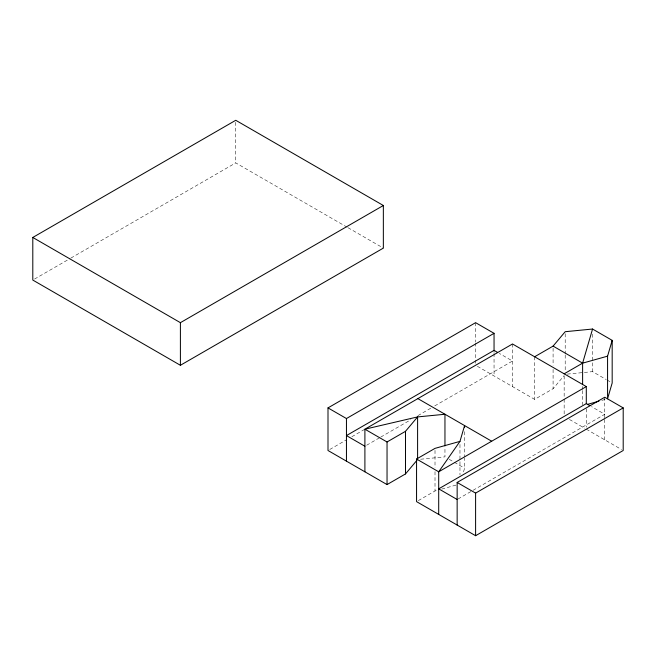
<?xml version="1.0" encoding="UTF-8"?>
<svg xmlns="http://www.w3.org/2000/svg" width="656" height="656" viewBox="0 0 656 656"><rect width="100%" height="100%" fill="white"/><g stroke="black" fill="none" stroke-linecap="round" stroke-linejoin="round"><path stroke-width="0.49" stroke-dasharray="3.28 2.46" d="M463.497 471.902L464.579 468.187L464.579 458.044M477.355 366.294L534.64 399.373L553.09 388.713L563.922 375.822M34.571 279.046L70.02 258.579M70.905 258.062L235.75 162.893L347.114 227.189M329.771 449.475L346.557 439.782M351.862 436.724L364.236 429.573M366.671 445.219L379.922 437.56M380.808 437.052L410.861 419.701M417.929 415.617L431.189 407.966M434.723 405.925L512.5 361.021L499.323 353.412M418.315 500.61L435.01 490.975L437.888 490.171M458.036 498.986L472.172 490.819M473.058 490.311L604.75 414.28L591.573 406.671M601.814 400.381L605.652 399.307M441.734 489.097L456.133 485.063M567.227 374.109L592.557 371.649L606.21 379.521M420.644 459.225L444.957 456.863L444.957 446.72M348 227.698L383.35 248.107M607.062 380.021L611.326 382.481M569.474 419.479L584.529 428.171M586.3 429.196L621.445 449.483M449.229 459.323L453.493 461.783M454.346 462.275L464.579 468.187M604.75 397.241L604.75 418.372M604.75 419.397L604.75 439.848M592.557 334.109L592.557 371.649M586.3 408.745L586.3 427.146M582.61 386.482L582.61 389.525M582.61 390.541L582.61 404.744M565.201 333.724L565.201 354.019M565.201 355.027L565.201 371.263M564.16 375.831L564.16 398.151M564.16 399.168L564.16 414.387M553.09 348.139L553.09 365.384M553.09 369.443L553.09 388.713M534.64 356.757L534.64 399.373M512.5 343.982L512.5 386.589M494.05 350.37L494.05 352.411M494.05 353.436L494.05 375.937M475.6 322.67L475.6 341.948M475.6 342.965L475.6 359.193M475.6 360.21L475.6 363.252M464.579 431.664L464.579 457.027M459.971 444.415L459.971 460.651M459.971 461.668L459.971 474.854M435.01 450.393L435.01 467.646M435.01 471.697L435.01 490.975M235.75 122.311L235.75 162.893"/><path stroke-width="0.98" d="M438.7 514.411L438.7 471.803L459.971 441.373L464.579 425.58L464.579 427.605M582.61 384.457L582.61 363.153L592.557 329.033L612.179 340.366L612.179 382.973L607.571 398.766L607.571 356.159L612.179 340.366M364.9 471.803L364.9 429.196L387.04 441.98L405.49 431.328L417.601 416.913L444.957 414.256L444.957 445.703M364.9 446.236L346.45 435.584L494.05 350.37L494.05 333.322L475.6 322.67L328 407.893L328 450.5L387.04 484.587L405.49 473.935L416.962 460.282M534.64 356.757L553.09 346.106L565.201 331.698L592.557 329.033M32.8 237.456L235.75 120.286L383.35 205.5L383.35 248.107L180.4 365.285L32.8 280.063L32.8 237.456L180.4 322.67L383.35 205.5M328 407.893L346.45 418.544L494.05 333.322M457.15 525.062L457.15 482.455L604.75 397.241L623.2 407.893L623.2 450.5L475.6 535.714L416.56 501.627L416.56 459.02L435.01 448.368L459.971 441.373M564.16 373.805L582.61 363.153L607.571 356.159M457.15 499.495L438.7 488.843L586.3 403.629L586.3 386.589L438.7 471.803L416.56 459.02M457.15 482.455L475.6 493.107L623.2 407.893M587.407 404.416L598.928 401.185M553.09 346.106L582.61 363.153M586.3 386.589L512.5 343.982L364.9 429.196L417.601 416.913L417.601 458.503M494.05 350.37L497.568 352.395M586.3 403.629L589.818 405.662M417.872 398.61L491.672 441.217M475.6 493.107L475.6 535.714M405.49 431.328L405.49 473.935M387.04 441.98L387.04 484.587M346.45 418.544L346.45 461.152M180.4 322.67L180.4 365.285"/></g></svg>
